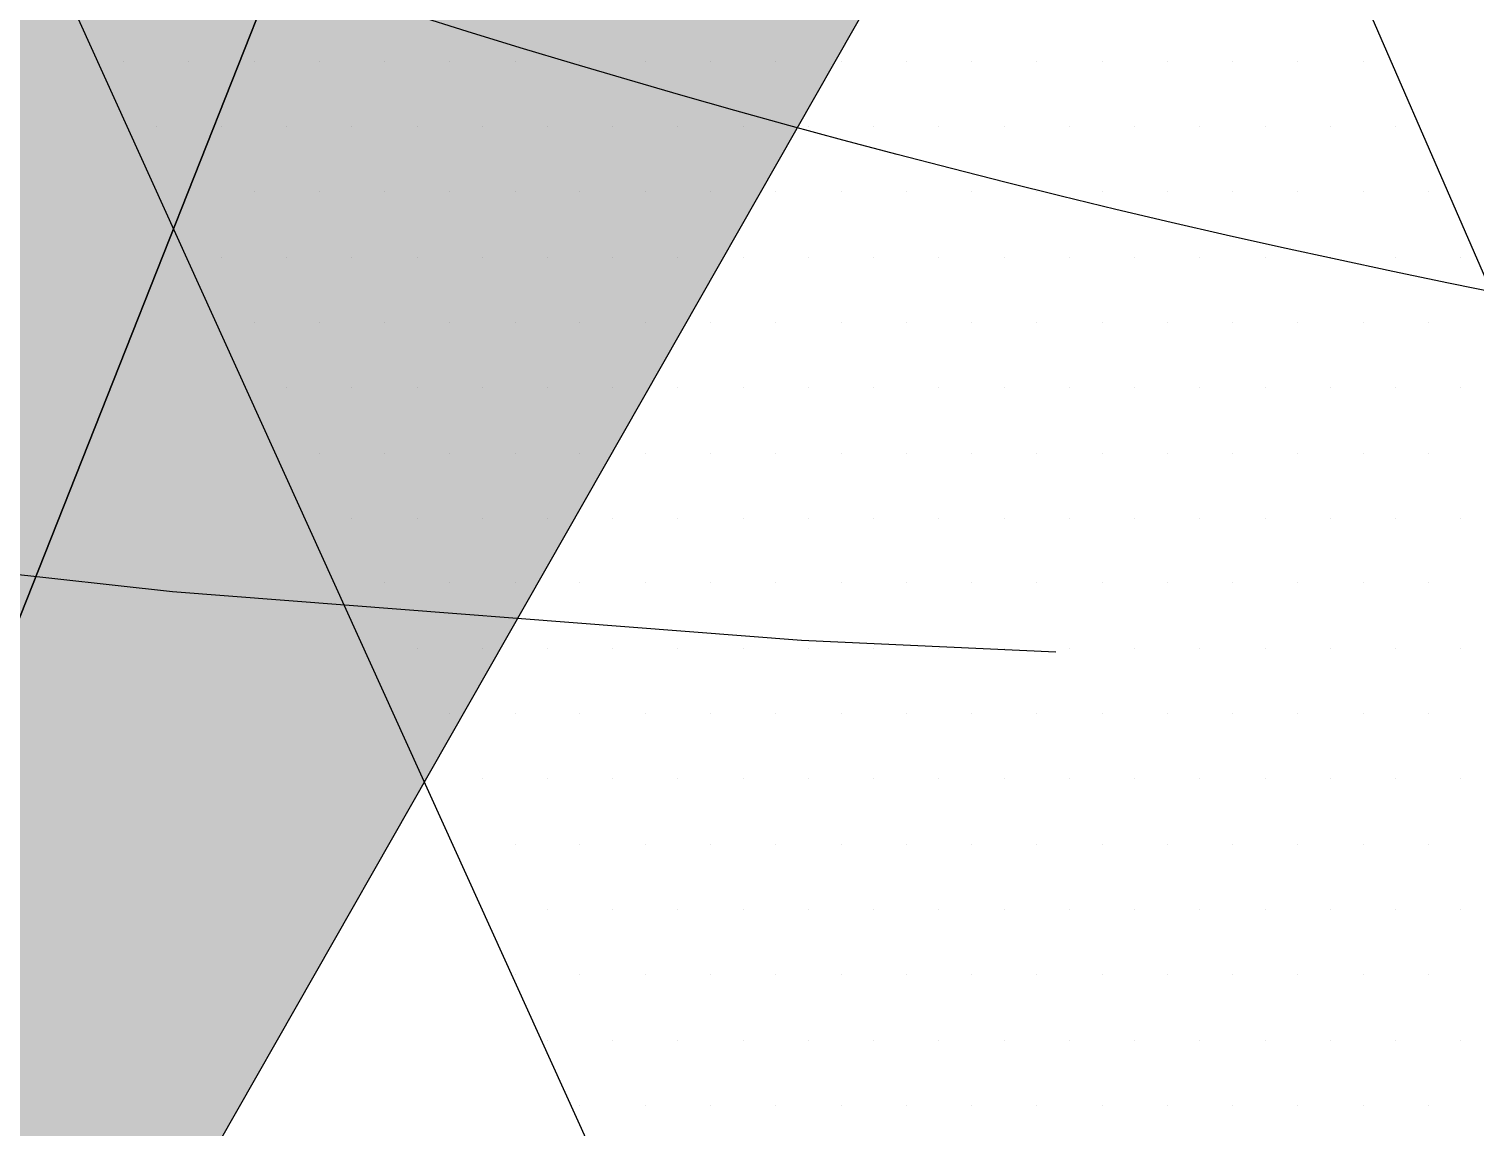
# Paper-space layout 'TOP_A1_00200_01-01-2017_MODELE' of a CAD drawing. Header units: millimetres. Extents: x -52 to 293, y -3 to 294.
# Drawn here: x -21.704 to -19.67, y 45.081 to 46.625 of the extents above; entities that cross this region are included whole.
import ezdxf

# ---------------------------------------------------------------- set-up
doc = ezdxf.new("R2010")
doc.units = ezdxf.units.MM
doc.header["$LTSCALE"] = 2
doc.linetypes.add('CACHEX2', pattern=[0.75, 0.5, -0.25])
for name, color, linetype in [('CALQUE_7', 4, 'Continuous'), ('CARTOUCHE', 7, 'Continuous'), ('rosace', 7, 'Continuous')]:
    doc.layers.add(name, color=color, linetype=linetype)

# ---------------------------------------------------------------- blocks, each defined once
blk = doc.blocks.new('A$C715108E3')
at = {"layer": 'CALQUE_7', "color": 131}
for p, q in [((-12.8552, -23.4225), (-12.8552, -23.4225)), ((-12.8178, -23.4225), (-12.8178, -23.4225)), ((-12.7265, -23.4225), (-12.7265, -23.4225)), ((-12.6345, -23.4225), (-12.6345, -23.4225)), ((-12.5424, -23.4225), (-12.5424, -23.4225)), ((-12.4514, -23.4225), (-12.4514, -23.4225)), ((-12.3593, -23.4225), (-12.3593, -23.4225)), ((-12.2673, -23.4225), (-12.2673, -23.4225)), ((-12.1762, -23.4225), (-12.1762, -23.4225)), ((-12.0844, -23.4225), (-12.0844, -23.4225)), ((-11.9924, -23.4225), (-11.9924, -23.4225)), ((-11.9011, -23.4225), (-11.9011, -23.4225)), ((-11.8091, -23.4225), (-11.8091, -23.4225)), ((-11.7174, -23.4225), (-11.7174, -23.4225)), ((-11.6252, -23.4225), (-11.6252, -23.4225)), ((-11.5338, -23.4225), (-11.5338, -23.4225)), ((-11.442, -23.4225), (-11.442, -23.4225)), ((-11.3501, -23.4225), (-11.3501, -23.4225)), ((-11.2587, -23.4225), (-11.2587, -23.4225)), ((-11.1668, -23.4225), (-11.1668, -23.4225)), ((-11.0748, -23.4225), (-11.0748, -23.4225)), ((-12.8134, -23.5138), (-12.8134, -23.5138)), ((-12.7722, -23.5138), (-12.7722, -23.5138)), ((-12.6802, -23.5138), (-12.6802, -23.5138)), ((-12.5889, -23.5138), (-12.5889, -23.5138)), ((-12.4971, -23.5138), (-12.4971, -23.5138)), ((-12.4053, -23.5138), (-12.4053, -23.5138)), ((-12.3136, -23.5138), (-12.3136, -23.5138)), ((-12.2216, -23.5138), (-12.2216, -23.5138)), ((-12.1298, -23.5138), (-12.1298, -23.5138)), ((-12.0387, -23.5138), (-12.0387, -23.5138)), ((-11.9465, -23.5138), (-11.9465, -23.5138)), ((-11.8546, -23.5138), (-11.8546, -23.5138)), ((-11.7628, -23.5138), (-11.7628, -23.5138)), ((-11.6713, -23.5138), (-11.6713, -23.5138)), ((-11.5795, -23.5138), (-11.5795, -23.5138)), ((-11.4877, -23.5138), (-11.4877, -23.5138)), ((-11.3966, -23.5138), (-11.3966, -23.5138)), ((-11.3046, -23.5138), (-11.3046, -23.5138)), ((-11.2126, -23.5138), (-11.2126, -23.5138)), ((-11.1213, -23.5138), (-11.1213, -23.5138)), ((-11.0293, -23.5138), (-11.0293, -23.5138)), ((-12.7722, -23.6054), (-12.7722, -23.6054)), ((-12.7265, -23.6054), (-12.7265, -23.6054)), ((-12.6345, -23.6054), (-12.6345, -23.6054)), ((-12.5424, -23.6054), (-12.5424, -23.6054)), ((-12.4514, -23.6054), (-12.4514, -23.6054)), ((-12.3593, -23.6054), (-12.3593, -23.6054)), ((-12.2673, -23.6054), (-12.2673, -23.6054)), ((-12.1762, -23.6054), (-12.1762, -23.6054)), ((-12.0844, -23.6054), (-12.0844, -23.6054)), ((-11.9924, -23.6054), (-11.9924, -23.6054)), ((-11.9011, -23.6054), (-11.9011, -23.6054)), ((-11.8091, -23.6054), (-11.8091, -23.6054)), ((-11.7174, -23.6054), (-11.7174, -23.6054)), ((-11.6252, -23.6054), (-11.6252, -23.6054)), ((-11.5338, -23.6054), (-11.5338, -23.6054)), ((-11.442, -23.6054), (-11.442, -23.6054)), ((-11.3501, -23.6054), (-11.3501, -23.6054)), ((-11.2587, -23.6054), (-11.2587, -23.6054)), ((-11.1668, -23.6054), (-11.1668, -23.6054)), ((-11.0748, -23.6054), (-11.0748, -23.6054)), ((-10.9835, -23.6054), (-10.9835, -23.6054)), ((-12.7302, -23.6976), (-12.7302, -23.6976)), ((-12.6802, -23.6976), (-12.6802, -23.6976)), ((-12.5889, -23.6976), (-12.5889, -23.6976)), ((-12.4971, -23.6976), (-12.4971, -23.6976)), ((-12.4053, -23.6976), (-12.4053, -23.6976)), ((-12.3136, -23.6976), (-12.3136, -23.6976)), ((-12.2216, -23.6976), (-12.2216, -23.6976)), ((-12.1298, -23.6976), (-12.1298, -23.6976)), ((-12.0387, -23.6976), (-12.0387, -23.6976)), ((-11.9465, -23.6976), (-11.9465, -23.6976)), ((-11.8546, -23.6976), (-11.8546, -23.6976)), ((-11.7628, -23.6976), (-11.7628, -23.6976)), ((-11.6713, -23.6976), (-11.6713, -23.6976)), ((-11.5795, -23.6976), (-11.5795, -23.6976)), ((-11.4877, -23.6976), (-11.4877, -23.6976)), ((-11.3966, -23.6976), (-11.3966, -23.6976)), ((-11.3046, -23.6976), (-11.3046, -23.6976)), ((-11.2126, -23.6976), (-11.2126, -23.6976)), ((-11.1213, -23.6976), (-11.1213, -23.6976)), ((-11.0293, -23.6976), (-11.0293, -23.6976)), ((-10.9374, -23.6976), (-10.9374, -23.6976)), ((-12.6884, -23.7891), (-12.6884, -23.7891)), ((-12.6345, -23.7891), (-12.6345, -23.7891)), ((-12.5424, -23.7891), (-12.5424, -23.7891)), ((-12.4514, -23.7891), (-12.4514, -23.7891)), ((-12.3593, -23.7891), (-12.3593, -23.7891)), ((-12.2673, -23.7891), (-12.2673, -23.7891)), ((-12.1762, -23.7891), (-12.1762, -23.7891)), ((-12.0844, -23.7891), (-12.0844, -23.7891)), ((-11.9924, -23.7891), (-11.9924, -23.7891)), ((-11.9011, -23.7891), (-11.9011, -23.7891)), ((-11.8091, -23.7891), (-11.8091, -23.7891)), ((-11.7174, -23.7891), (-11.7174, -23.7891)), ((-11.6252, -23.7891), (-11.6252, -23.7891)), ((-11.5338, -23.7891), (-11.5338, -23.7891)), ((-11.442, -23.7891), (-11.442, -23.7891)), ((-11.3501, -23.7891), (-11.3501, -23.7891)), ((-11.2587, -23.7891), (-11.2587, -23.7891)), ((-11.1668, -23.7891), (-11.1668, -23.7891)), ((-11.0748, -23.7891), (-11.0748, -23.7891)), ((-10.9835, -23.7891), (-10.9835, -23.7891)), ((-12.6472, -23.8804), (-12.6472, -23.8804)), ((-12.5889, -23.8804), (-12.5889, -23.8804)), ((-12.4971, -23.8804), (-12.4971, -23.8804)), ((-12.4053, -23.8804), (-12.4053, -23.8804)), ((-12.3136, -23.8804), (-12.3136, -23.8804)), ((-12.2216, -23.8804), (-12.2216, -23.8804)), ((-12.1298, -23.8804), (-12.1298, -23.8804)), ((-12.0387, -23.8804), (-12.0387, -23.8804)), ((-11.9465, -23.8804), (-11.9465, -23.8804)), ((-11.8546, -23.8804), (-11.8546, -23.8804)), ((-11.7628, -23.8804), (-11.7628, -23.8804)), ((-11.6713, -23.8804), (-11.6713, -23.8804)), ((-11.5795, -23.8804), (-11.5795, -23.8804)), ((-11.4877, -23.8804), (-11.4877, -23.8804)), ((-11.3966, -23.8804), (-11.3966, -23.8804)), ((-11.3046, -23.8804), (-11.3046, -23.8804)), ((-11.2126, -23.8804), (-11.2126, -23.8804)), ((-11.1213, -23.8804), (-11.1213, -23.8804)), ((-11.0293, -23.8804), (-11.0293, -23.8804)), ((-10.9374, -23.8804), (-10.9374, -23.8804)), ((-12.605, -23.973), (-12.605, -23.973)), ((-12.5424, -23.973), (-12.5424, -23.973)), ((-12.4514, -23.973), (-12.4514, -23.973)), ((-12.3593, -23.973), (-12.3593, -23.973)), ((-12.2673, -23.973), (-12.2673, -23.973)), ((-12.1762, -23.973), (-12.1762, -23.973)), ((-12.0844, -23.973), (-12.0844, -23.973)), ((-11.9924, -23.973), (-11.9924, -23.973)), ((-11.9011, -23.973), (-11.9011, -23.973)), ((-11.8091, -23.973), (-11.8091, -23.973)), ((-11.7174, -23.973), (-11.7174, -23.973)), ((-11.6252, -23.973), (-11.6252, -23.973)), ((-11.5338, -23.973), (-11.5338, -23.973)), ((-11.442, -23.973), (-11.442, -23.973)), ((-11.3501, -23.973), (-11.3501, -23.973)), ((-11.2587, -23.973), (-11.2587, -23.973)), ((-11.1668, -23.973), (-11.1668, -23.973)), ((-11.0748, -23.973), (-11.0748, -23.973)), ((-10.9835, -23.973), (-10.9835, -23.973)), ((-12.5638, -24.0642), (-12.5638, -24.0642)), ((-12.4971, -24.0642), (-12.4971, -24.0642)), ((-12.4053, -24.0642), (-12.4053, -24.0642)), ((-12.3136, -24.0642), (-12.3136, -24.0642)), ((-12.2216, -24.0642), (-12.2216, -24.0642)), ((-12.1298, -24.0642), (-12.1298, -24.0642)), ((-12.0387, -24.0642), (-12.0387, -24.0642)), ((-11.9465, -24.0642), (-11.9465, -24.0642)), ((-11.8546, -24.0642), (-11.8546, -24.0642)), ((-11.7628, -24.0642), (-11.7628, -24.0642)), ((-11.6713, -24.0642), (-11.6713, -24.0642)), ((-11.5795, -24.0642), (-11.5795, -24.0642)), ((-11.4877, -24.0642), (-11.4877, -24.0642)), ((-11.3966, -24.0642), (-11.3966, -24.0642)), ((-11.3046, -24.0642), (-11.3046, -24.0642)), ((-11.2126, -24.0642), (-11.2126, -24.0642)), ((-11.1213, -24.0642), (-11.1213, -24.0642)), ((-11.0293, -24.0642), (-11.0293, -24.0642)), ((-10.9374, -24.0642), (-10.9374, -24.0642)), ((-12.522, -24.1555), (-12.522, -24.1555)), ((-12.4514, -24.1555), (-12.4514, -24.1555)), ((-12.3593, -24.1555), (-12.3593, -24.1555)), ((-12.2673, -24.1555), (-12.2673, -24.1555)), ((-12.1762, -24.1555), (-12.1762, -24.1555)), ((-12.0844, -24.1555), (-12.0844, -24.1555)), ((-11.9924, -24.1555), (-11.9924, -24.1555)), ((-11.9011, -24.1555), (-11.9011, -24.1555)), ((-11.8091, -24.1555), (-11.8091, -24.1555)), ((-11.7174, -24.1555), (-11.7174, -24.1555)), ((-11.6252, -24.1555), (-11.6252, -24.1555)), ((-11.5338, -24.1555), (-11.5338, -24.1555)), ((-11.442, -24.1555), (-11.442, -24.1555)), ((-11.3501, -24.1555), (-11.3501, -24.1555)), ((-11.2587, -24.1555), (-11.2587, -24.1555)), ((-11.1668, -24.1555), (-11.1668, -24.1555)), ((-11.0748, -24.1555), (-11.0748, -24.1555)), ((-10.9835, -24.1555), (-10.9835, -24.1555)), ((-12.4808, -24.2481), (-12.4808, -24.2481)), ((-12.4053, -24.2481), (-12.4053, -24.2481)), ((-12.3136, -24.2481), (-12.3136, -24.2481)), ((-12.2216, -24.2481), (-12.2216, -24.2481)), ((-12.1298, -24.2481), (-12.1298, -24.2481)), ((-12.0387, -24.2481), (-12.0387, -24.2481)), ((-11.9465, -24.2481), (-11.9465, -24.2481)), ((-11.8546, -24.2481), (-11.8546, -24.2481)), ((-11.7628, -24.2481), (-11.7628, -24.2481)), ((-11.6713, -24.2481), (-11.6713, -24.2481)), ((-11.5795, -24.2481), (-11.5795, -24.2481)), ((-11.4877, -24.2481), (-11.4877, -24.2481)), ((-11.3966, -24.2481), (-11.3966, -24.2481)), ((-11.3046, -24.2481), (-11.3046, -24.2481)), ((-11.2126, -24.2481), (-11.2126, -24.2481)), ((-11.1213, -24.2481), (-11.1213, -24.2481)), ((-11.0293, -24.2481), (-11.0293, -24.2481)), ((-10.9374, -24.2481), (-10.9374, -24.2481)), ((-12.4386, -24.3394), (-12.4386, -24.3394)), ((-12.3593, -24.3394), (-12.3593, -24.3394)), ((-12.2673, -24.3394), (-12.2673, -24.3394)), ((-12.1762, -24.3394), (-12.1762, -24.3394)), ((-12.0844, -24.3394), (-12.0844, -24.3394)), ((-11.9924, -24.3394), (-11.9924, -24.3394)), ((-11.9011, -24.3394), (-11.9011, -24.3394)), ((-11.8091, -24.3394), (-11.8091, -24.3394)), ((-11.7174, -24.3394), (-11.7174, -24.3394)), ((-11.6252, -24.3394), (-11.6252, -24.3394)), ((-11.5338, -24.3394), (-11.5338, -24.3394)), ((-11.442, -24.3394), (-11.442, -24.3394)), ((-11.3501, -24.3394), (-11.3501, -24.3394)), ((-11.2587, -24.3394), (-11.2587, -24.3394)), ((-11.1668, -24.3394), (-11.1668, -24.3394)), ((-11.0748, -24.3394), (-11.0748, -24.3394)), ((-10.9835, -24.3394), (-10.9835, -24.3394)), ((-12.3974, -24.4306), (-12.3974, -24.4306)), ((-12.3136, -24.4306), (-12.3136, -24.4306)), ((-12.2216, -24.4306), (-12.2216, -24.4306)), ((-12.1298, -24.4306), (-12.1298, -24.4306)), ((-12.0387, -24.4306), (-12.0387, -24.4306)), ((-11.9465, -24.4306), (-11.9465, -24.4306)), ((-11.8546, -24.4306), (-11.8546, -24.4306)), ((-11.7628, -24.4306), (-11.7628, -24.4306)), ((-11.6713, -24.4306), (-11.6713, -24.4306)), ((-11.5795, -24.4306), (-11.5795, -24.4306)), ((-11.4877, -24.4306), (-11.4877, -24.4306)), ((-11.3966, -24.4306), (-11.3966, -24.4306)), ((-11.3046, -24.4306), (-11.3046, -24.4306)), ((-11.2126, -24.4306), (-11.2126, -24.4306)), ((-11.1213, -24.4306), (-11.1213, -24.4306)), ((-11.0293, -24.4306), (-11.0293, -24.4306)), ((-10.9374, -24.4306), (-10.9374, -24.4306)), ((-12.3554, -24.5232), (-12.3554, -24.5232)), ((-12.2673, -24.5232), (-12.2673, -24.5232)), ((-12.1762, -24.5232), (-12.1762, -24.5232)), ((-12.0844, -24.5232), (-12.0844, -24.5232)), ((-11.9924, -24.5232), (-11.9924, -24.5232)), ((-11.9011, -24.5232), (-11.9011, -24.5232)), ((-11.8091, -24.5232), (-11.8091, -24.5232)), ((-11.7174, -24.5232), (-11.7174, -24.5232)), ((-11.6252, -24.5232), (-11.6252, -24.5232)), ((-11.5338, -24.5232), (-11.5338, -24.5232)), ((-11.442, -24.5232), (-11.442, -24.5232)), ((-11.3501, -24.5232), (-11.3501, -24.5232)), ((-11.2587, -24.5232), (-11.2587, -24.5232)), ((-11.1668, -24.5232), (-11.1668, -24.5232)), ((-11.0748, -24.5232), (-11.0748, -24.5232)), ((-10.9835, -24.5232), (-10.9835, -24.5232)), ((-12.3142, -24.6147), (-12.3142, -24.6147)), ((-12.3136, -24.6147), (-12.3136, -24.6147)), ((-12.2216, -24.6147), (-12.2216, -24.6147)), ((-12.1298, -24.6147), (-12.1298, -24.6147)), ((-12.0387, -24.6147), (-12.0387, -24.6147)), ((-11.9465, -24.6147), (-11.9465, -24.6147)), ((-11.8546, -24.6147), (-11.8546, -24.6147)), ((-11.7628, -24.6147), (-11.7628, -24.6147)), ((-11.6713, -24.6147), (-11.6713, -24.6147)), ((-11.5795, -24.6147), (-11.5795, -24.6147)), ((-11.4877, -24.6147), (-11.4877, -24.6147)), ((-11.3966, -24.6147), (-11.3966, -24.6147)), ((-11.3046, -24.6147), (-11.3046, -24.6147)), ((-11.2126, -24.6147), (-11.2126, -24.6147)), ((-11.1213, -24.6147), (-11.1213, -24.6147)), ((-11.0293, -24.6147), (-11.0293, -24.6147)), ((-10.9374, -24.6147), (-10.9374, -24.6147)), ((-12.2724, -24.7059), (-12.2724, -24.7059)), ((-12.2673, -24.7059), (-12.2673, -24.7059)), ((-12.1762, -24.7059), (-12.1762, -24.7059)), ((-12.0844, -24.7059), (-12.0844, -24.7059)), ((-11.9924, -24.7059), (-11.9924, -24.7059)), ((-11.9011, -24.7059), (-11.9011, -24.7059)), ((-11.8091, -24.7059), (-11.8091, -24.7059)), ((-11.7174, -24.7059), (-11.7174, -24.7059)), ((-11.6252, -24.7059), (-11.6252, -24.7059)), ((-11.5338, -24.7059), (-11.5338, -24.7059)), ((-11.442, -24.7059), (-11.442, -24.7059)), ((-11.3501, -24.7059), (-11.3501, -24.7059)), ((-11.2587, -24.7059), (-11.2587, -24.7059)), ((-11.1668, -24.7059), (-11.1668, -24.7059)), ((-11.0748, -24.7059), (-11.0748, -24.7059)), ((-10.9835, -24.7059), (-10.9835, -24.7059)), ((-12.231, -24.7985), (-12.231, -24.7985)), ((-12.2216, -24.7985), (-12.2216, -24.7985)), ((-12.1298, -24.7985), (-12.1298, -24.7985)), ((-12.0387, -24.7985), (-12.0387, -24.7985)), ((-11.9465, -24.7985), (-11.9465, -24.7985)), ((-11.8546, -24.7985), (-11.8546, -24.7985)), ((-11.7628, -24.7985), (-11.7628, -24.7985)), ((-11.6713, -24.7985), (-11.6713, -24.7985)), ((-11.5795, -24.7985), (-11.5795, -24.7985)), ((-11.4877, -24.7985), (-11.4877, -24.7985)), ((-11.3966, -24.7985), (-11.3966, -24.7985)), ((-11.3046, -24.7985), (-11.3046, -24.7985)), ((-11.2126, -24.7985), (-11.2126, -24.7985)), ((-11.1213, -24.7985), (-11.1213, -24.7985)), ((-11.0293, -24.7985), (-11.0293, -24.7985)), ((-10.9374, -24.7985), (-10.9374, -24.7985)), ((-12.1894, -24.8898), (-12.1894, -24.8898)), ((-12.1762, -24.8898), (-12.1762, -24.8898)), ((-12.0844, -24.8898), (-12.0844, -24.8898)), ((-11.9924, -24.8898), (-11.9924, -24.8898)), ((-11.9011, -24.8898), (-11.9011, -24.8898)), ((-11.8091, -24.8898), (-11.8091, -24.8898)), ((-11.7174, -24.8898), (-11.7174, -24.8898)), ((-11.6252, -24.8898), (-11.6252, -24.8898)), ((-11.5338, -24.8898), (-11.5338, -24.8898)), ((-11.442, -24.8898), (-11.442, -24.8898)), ((-11.3501, -24.8898), (-11.3501, -24.8898)), ((-11.2587, -24.8898), (-11.2587, -24.8898)), ((-11.1668, -24.8898), (-11.1668, -24.8898)), ((-11.0748, -24.8898), (-11.0748, -24.8898)), ((-10.9835, -24.8898), (-10.9835, -24.8898))]:
    blk.add_line(p, q, dxfattribs=at)
blk.add_lwpolyline([(-15.4563, -23.799), (-13.7331, -21.4856), (-11.9601, -25.3945), (-11.4761, -25.5469), (-10.7095, -25.798), (-10.0926, -25.8741), (-9.9674, -25.8741), (-12.5584, -19.9248), (-11.816, -18.9068), (-10.4959, -20.6166), (-9.7792, -22.2122), (-8.7979, -20.9179), (-8.1187, -22.4645), (-6.9489, -21.0191), (-7.6382, -19.3811), (-6.116, -17.2939)], dxfattribs=at)
blk = doc.blocks.new('A$C581E6685')
at = {"layer": 'rosace'}
for color, points in [(40, [(-39.8519, 24.2064), (-46.2303, 8.0935), (-42.1559, 23.0023)]), (32, [(-39.8519, 24.2064), (-38.5844, 21.5046), (-46.2303, 8.0935)])]:
    blk.add_hatch(color=color, dxfattribs=at).paths.add_polyline_path(points)
at = {"layer": 'rosace', "color": 40}
blk.add_lwpolyline([(-39.8519, 24.2064), (-46.2303, 8.0935), (-42.1559, 23.0023)], close=True, dxfattribs=at)
at = {"layer": 'rosace', "color": 32}
blk.add_lwpolyline([(-39.8519, 24.2064), (-38.584, 21.5046), (-46.2303, 8.0935)], close=True, dxfattribs=at)
at = {"layer": 'rosace', "color": 32, "linetype": 'CACHEX2', "ltscale": 1.5}
blk.add_ellipse((-38.0538, 23.8138), major_axis=(-19.0311, -3.534), ratio=0.590567, dxfattribs=at)
at = {"layer": 'rosace', "color": 32}
blk.add_ellipse((-37.6144, 23.8499), major_axis=(-13.5768, -4.2839), ratio=0.791971, dxfattribs=at)
at = {"layer": 'CARTOUCHE'}
blk.add_blockref('A$C715108E3', (-31.6739, 36.3189), dxfattribs=at)

psp = doc.layouts.new('TOP_A1_00200_01-01-2017_MODELE')

# ---------------------------------------------------------------- block references
at = {"layer": 'CARTOUCHE'}
psp.add_blockref('A$C581E6685', (22.9208, 33.6824), dxfattribs=at)

doc.saveas('drawing.dxf')
